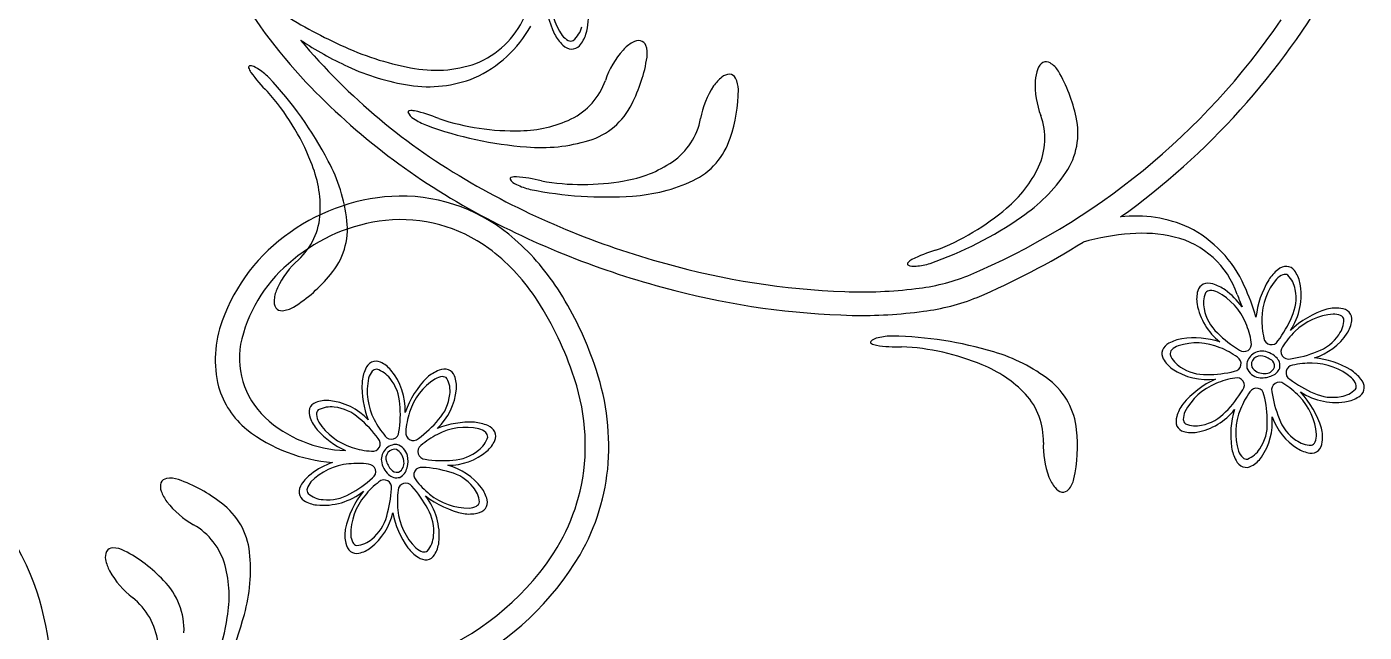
# Model space of a CAD drawing. Extents: x -4 to 4, y -4.07 to 4.07.
# Drawn here: x 1.705 to 3.013, y -2.617 to -2.025 of the extents above; entities that cross this region are included whole.
import ezdxf

# ---------------------------------------------------------------- set-up
doc = ezdxf.new("R2010")
doc.units = 0

msp = doc.modelspace()

# ---------------------------------------------------------------- linework, layer by layer
at = {"color": 7, "linetype": 'CONTINUOUS'}
for centre, radius, start, end in [((2.373734, -1.708816), 0.542019, 196.929435, 223.142625), ((2.191101, -2.015255), 0.063349, 344.143625, 388.541374), ((2.35073, -1.619362), 0.728176, 305.614394, 330.362575), ((2.302252, -1.992771), 0.090184, 181.553962, 206.175284), ((2.218852, -1.593179), 0.495319, 237.267578, 245.317074), ((2.093894, -1.966442), 0.119386, 294.205711, 330.748248), ((2.112015, -1.980149), 0.087385, 291.803265, 335.921996), ((2.353419, -1.622858), 0.700885, 292.846881, 325.621015), ((2.445202, -1.643073), 0.615881, 219.930406, 240.264098), ((2.159656, -1.758129), 0.336761, 236.325161, 245.350765), ((2.257126, -2.014017), 0.040323, 207.366411, 226.572932), ((2.223325, -2.023657), 0.030064, 317.807847, 342.76803), ((2.303851, -2.050989), 0.012084, 82.552195, 121.44368), ((2.303829, -2.045998), 0.007169, 19.274698, 77.200025), ((2.133072, -1.786041), 0.284268, 244.793892, 259.345995), ((2.239141, -2.033504), 0.013811, 225.187845, 264.338662), ((2.237955, -2.036956), 0.010293, 269.019178, 317.961333), ((2.352991, -2.105551), 0.086523, 138.378848, 161.300638), ((2.315619, -2.072692), 0.036761, 119.445735, 137.97482), ((2.287342, -2.051788), 0.024643, 352.234259, 379.330356), ((1.923548, -2.064861), 0.001456, 110.694444, 201.605784), ((1.935405, -2.061954), 0.013652, 194.605816, 215.963231), ((1.923028, -2.076053), 0.012554, 51.782849, 89.973746), ((1.899621, -2.11661), 0.059279, 44.638028, 58.272753), ((2.112201, -1.866138), 0.218811, 244.849198, 261.414523), ((2.104962, -1.946599), 0.121299, 258.373883, 289.009498), ((2.16717, -2.03311), 0.146254, 332.365266, 351.345329), ((2.705221, -2.070632), 0.012084, 121.67841, 160.569895), ((2.702054, -2.066773), 0.007169, 58.402762, 116.327659), ((2.692919, -2.08167), 0.024643, 31.360929, 58.457027), ((2.031647, -1.993302), 0.13187, 215.549301, 226.33311), ((1.676661, -2.325556), 0.364826, 27.584459, 43.384702), ((2.098197, -1.964117), 0.119841, 261.041676, 291.873116), ((2.208325, -2.055945), 0.066414, 296.241188, 340.776631), ((2.407484, -2.103586), 0.036762, 127.888521, 146.417378), ((2.392656, -2.083846), 0.012084, 90.994189, 129.885674), ((2.391902, -2.078912), 0.007169, 27.718163, 85.64392), ((2.376444, -2.08706), 0.024643, 0.676054, 27.772152), ((2.777772, -2.081948), 0.086522, 177.506578, 200.428368), ((2.728047, -2.080042), 0.036762, 158.572914, 177.101999), ((2.587908, -2.143017), 0.146257, 11.493452, 30.473287), ((1.768071, -2.242848), 0.231362, 21.654472, 41.78191), ((2.460339, -1.623558), 0.663519, 223.400525, 242.018861), ((2.449276, -2.130603), 0.086524, 146.820894, 169.74223), ((2.254829, -2.086227), 0.146257, 340.807892, 359.7875), ((2.23533, -2.071141), 0.068262, 286.595715, 334.109677), ((2.079458, -2.108936), 0.001456, 91.702762, 182.612738), ((2.08953, -2.104029), 0.012553, 203.337174, 241.529185), ((2.08148, -2.120975), 0.013652, 77.348117, 98.705077), ((2.117511, -2.066486), 0.059275, 235.038357, 248.673996), ((2.056518, -2.236531), 0.131873, 66.978456, 77.762266), ((2.18139, -1.895705), 0.231373, 251.530322, 271.65685), ((2.186605, -2.007559), 0.119431, 270.707518, 295.323856), ((2.298894, -2.102773), 0.066413, 304.683787, 349.219671), ((2.634244, -2.134758), 0.066414, 335.369048, 379.904711), ((2.664784, -2.129505), 0.068262, 325.72316, 373.237341), ((2.221171, -1.77903), 0.364834, 249.927083, 265.727098), ((2.208082, -1.981808), 0.161657, 264.998636, 286.807637), ((2.327838, -2.11384), 0.06826, 295.037835, 342.552016), ((1.872851, -2.203378), 0.11943, 357.987741, 382.604305), ((1.857699, -2.233293), 0.161657, 6.504179, 28.312953), ((2.270306, -2.0581), 0.11943, 279.149805, 303.766143), ((2.586861, -2.110929), 0.119433, 309.835047, 334.451385), ((2.587271, -2.077399), 0.161659, 304.126238, 325.935012), ((2.539271, -1.484556), 0.80019, 240.045264, 254.849349), ((2.179203, -2.174108), 0.001456, 100.144389, 191.056899), ((2.188447, -2.167775), 0.012554, 211.782006, 249.972903), ((2.182972, -2.18572), 0.013652, 85.789261, 107.146448), ((2.175244, -2.30369), 0.131875, 75.420601, 86.204182), ((2.210613, -2.12653), 0.059276, 243.481919, 257.11733), ((2.248724, -1.948221), 0.231375, 259.973227, 280.099528), ((2.287769, -2.029476), 0.161655, 273.441265, 295.250266), ((2.073671, -2.381148), 0.190301, 91.27618, 125.59646), ((2.071103, -2.358539), 0.167652, 48.312524, 90.571034), ((2.270946, -1.826986), 0.364819, 258.36917, 274.169641), ((1.92588, -2.204177), 0.066413, 312.53444, 357.070324), ((2.543758, -1.473448), 0.835226, 241.796749, 255.792497), ((2.512229, -2.027451), 0.231375, 290.658142, 310.78467), ((2.074731, -2.383734), 0.170076, 96.327071, 129.932196), ((1.950523, -2.222964), 0.068261, 319.202324, 366.716066), ((2.071088, -2.358494), 0.14459, 53.592494, 95.994285), ((2.469461, -1.911835), 0.364837, 289.054909, 304.854924), ((2.78976, -2.336039), 0.125601, 65.674585, 96.855697), ((2.788156, -2.32665), 0.117827, 24.065689, 63.082735), ((2.061755, -2.37107), 0.175212, 124.346174, 160.644039), ((2.028069, -2.409457), 0.234304, 32.035592, 48.734968), ((2.344131, -1.607392), 0.741788, 293.051133, 302.090238), ((2.803447, -2.471605), 0.24462, 94.491179, 105.467526), ((2.795744, -2.364434), 0.137177, 76.719406, 94.788941), ((2.807224, -2.314611), 0.08605, 18.714435, 76.538126), ((2.042611, -2.396656), 0.192205, 33.99023, 53.512592), ((2.630438, -2.370646), 0.131873, 106.105509, 116.889546), ((2.055981, -2.366858), 0.145143, 128.532558, 165.496089), ((2.028686, -2.317402), 0.086523, 132.011744, 154.93308), ((2.534151, -1.526337), 0.758547, 254.397776, 267.805028), ((2.567716, -2.257188), 0.001456, 130.837878, 221.748829), ((2.572433, -2.247025), 0.012554, 242.465728, 280.657071), ((2.576882, -2.26525), 0.013651, 116.473779, 137.831648), ((2.570449, -2.200244), 0.059275, 274.165851, 287.801718), ((2.93743, -2.273493), 0.01381, 90.655934, 129.808533), ((2.936549, -2.269952), 0.010293, 37.035645, 85.977143), ((1.888622, -2.175415), 0.146257, 301.966242, 320.94585), ((2.552897, -2.084419), 0.198138, 276.282816, 291.511355), ((2.996743, -2.319573), 0.090178, 148.821055, 173.443736), ((2.953647, -2.294471), 0.04032, 128.425509, 147.633168), ((2.887987, -2.287485), 0.063344, 326.454682, 370.854858), ((2.920816, -2.281924), 0.030063, 12.229486, 37.189443), ((1.983721, -2.296084), 0.036762, 155.337163, 173.866247), ((1.939365, -2.465337), 0.339143, 18.898865, 32.089125), ((2.530582, -1.548291), 0.759459, 255.370303, 268.622466), ((2.520995, -1.840438), 0.444174, 267.949085, 276.929152), ((2.879209, -2.291554), 0.030064, 164.795792, 189.75575), ((2.860138, -2.286343), 0.010293, 116.007704, 164.94942), ((2.860647, -2.289956), 0.013811, 72.17542, 111.327128), ((2.853462, -2.315481), 0.040321, 54.351579, 73.558783), ((2.834142, -2.342255), 0.073338, 35.946801, 54.276872), ((4.191895, -1.782487), 1.397422, 201.16361, 201.701043), ((2.690386, -2.372472), 0.225793, 16.253183, 24.565446), ((1.959132, -2.293866), 0.012084, 171.867095, 210.758802), ((1.954539, -2.295821), 0.007169, 216.110609, 274.035506), ((1.953332, -2.278387), 0.024644, 273.9823, 301.078172), ((1.945592, -2.461814), 0.309074, 18.624886, 33.950623), ((2.555094, -2.090965), 0.214275, 277.229836, 291.774179), ((2.908928, -2.285764), 0.060338, 190.392958, 232.014388), ((3.002297, -2.385978), 0.088404, 106.919626, 134.095496), ((2.985388, -2.340747), 0.040322, 83.427393, 102.633686), ((2.988754, -2.314444), 0.01381, 45.658864, 84.810349), ((1.998554, -2.35129), 0.109051, 159.443331, 193.803945), ((2.521678, -1.859918), 0.44771, 268.802916, 277.751176), ((2.971044, -2.308657), 0.030064, 327.22963, 352.189361), ((2.990636, -2.311317), 0.010293, 352.035347, 400.978377), ((2.55198, -2.387051), 0.059281, 90.245023, 103.879519), ((2.545291, -2.692554), 0.364839, 73.189395, 88.989182), ((2.947082, -2.29292), 0.058731, 287.032721, 326.974043), ((1.992364, -2.349504), 0.079212, 166.124049, 226.974632), ((2.531741, -2.333749), 0.001456, 156.301411, 247.212167), ((2.539374, -2.341951), 0.012554, 97.386516, 135.577636), ((2.53796, -2.323244), 0.013652, 240.210473, 261.567433), ((2.556236, -2.206442), 0.131874, 261.15465, 271.93823), ((2.550146, -2.56937), 0.23137, 67.259615, 87.38637), ((2.828385, -2.347144), 0.01381, 117.176004, 156.328825), ((2.841353, -2.370275), 0.040322, 99.350591, 118.557339), ((2.846993, -2.414259), 0.084653, 72.9652, 98.279757), ((2.049116, -2.36529), 0.013811, 118.735902, 157.887388), ((2.046671, -2.362579), 0.010293, 65.111888, 114.055355), ((2.038424, -2.380549), 0.030064, 40.306452, 65.266636), ((2.606025, -2.498635), 0.161656, 52.109066, 73.918067), ((2.82547, -2.344949), 0.010293, 161.00747, 209.950281), ((2.84264, -2.335148), 0.030064, 209.797354, 234.756858), ((2.912707, -2.357201), 0.014653, 89.044835, 187.628979), ((2.911448, -2.355856), 0.008771, 74.627383, 196.342857), ((2.912143, -2.363663), 0.021128, 46.589886, 87.809897), ((2.909328, -2.368349), 0.021417, 48.291806, 78.021543), ((2.918901, -2.356754), 0.006417, 328.981427, 403.213978), ((2.919307, -2.356953), 0.011346, 349.435744, 409.586427), ((2.955835, -2.433498), 0.084845, 58.768365, 84.283944), ((2.073301, -2.376169), 0.040324, 156.503573, 175.709866), ((2.014524, -2.399804), 0.060752, 357.552398, 399.573659), ((2.123134, -2.398798), 0.040322, 111.504788, 130.712447), ((2.113724, -2.374006), 0.01381, 73.73434, 112.887384), ((2.113913, -2.370362), 0.010294, 20.113218, 69.055153), ((2.095376, -2.377236), 0.030064, 355.306645, 380.266376), ((2.046239, -2.434791), 0.205172, 349.089356, 380.450197), ((2.037326, -2.436097), 0.237026, 356.16381, 379.881731), ((2.595248, -2.466883), 0.119432, 43.592906, 68.209244), ((2.859709, -2.309645), 0.060747, 235.488682, 277.510828), ((2.912323, -2.353351), 0.015281, 202.28808, 260.232098), ((2.91453, -2.350237), 0.014058, 215.117524, 268.872), ((2.912947, -2.34569), 0.022947, 261.940918, 292.331125), ((2.916054, -2.354328), 0.010125, 259.756306, 325.514458), ((2.918012, -2.353991), 0.013432, 285.788558, 337.951244), ((2.978241, -2.395007), 0.040322, 38.426369, 57.633345), ((1.973632, -2.353699), 0.084351, 196.254858, 230.957325), ((2.117621, -2.377902), 0.084665, 176.783474, 202.095541), ((2.160589, -2.432488), 0.090517, 134.776719, 160.584028), ((2.065264, -2.374093), 0.060336, 313.048293, 354.671718), ((2.663585, -2.425084), 0.06826, 4.806732, 52.321132), ((2.90516, -2.452254), 0.090521, 114.480558, 140.285377), ((3.002763, -2.377907), 0.010293, 307.03246, 355.976365), ((2.999221, -2.378788), 0.01381, 0.658654, 39.81103), ((1.991351, -2.402285), 0.010294, 110.115101, 159.057256), ((1.998225, -2.420823), 0.030064, 85.307044, 110.267228), ((1.995079, -2.450939), 0.060341, 43.04863, 84.669173), ((2.632919, -2.429549), 0.066413, 358.139549, 402.675212), ((2.985193, -2.329725), 0.062977, 236.882407, 280.953003), ((2.879362, -2.447497), 0.096589, 17.82668, 42.315463), ((2.990791, -2.362175), 0.030062, 282.227429, 307.187612), ((1.994996, -2.402474), 0.013811, 163.736234, 202.887496), ((2.868294, -2.417914), 0.040322, 144.351806, 163.558555), ((2.838577, -2.36245), 0.060336, 280.392628, 322.013836), ((2.967087, -2.424385), 0.084669, 162.967793, 188.276917), ((2.016382, -2.294817), 0.15706, 232.375328, 265.498527), ((2.020999, -2.318057), 0.121741, 227.22126, 268.071562), ((2.019788, -2.393065), 0.040323, 201.503862, 220.71061), ((2.050982, -2.364413), 0.082667, 221.661901, 245.653687), ((2.138295, -2.496628), 0.08466, 86.782927, 112.095673), ((2.140031, -2.452312), 0.040324, 66.504209, 85.711185), ((2.150908, -2.428126), 0.013811, 28.735457, 67.887833), ((2.586303, -2.436051), 0.146257, 347.571489, 366.551324), ((2.842768, -2.410729), 0.01381, 162.173855, 201.326453), ((2.839155, -2.411238), 0.010293, 206.007485, 254.949639), ((2.864131, -2.412302), 0.05901, 325.075297, 365.310201), ((2.979679, -2.386465), 0.060336, 199.736246, 238.087596), ((2.931969, -2.426746), 0.04032, 353.426365, 372.633797), ((2.13565, -2.417435), 0.030065, 310.306679, 335.26641), ((2.153619, -2.425682), 0.010294, 335.113741, 384.055895), ((2.785746, -2.435303), 0.086523, 177.61669, 200.538253), ((2.844367, -2.392165), 0.030066, 254.79601, 279.754835), ((2.958272, -2.430113), 0.013809, 315.657866, 354.81091), ((1.435135, -2.678114), 0.297877, 23.166297, 54.098558), ((2.066575, -2.448399), 0.014654, 87.438787, 186.017251), ((2.065124, -2.447263), 0.008772, 78.723004, 200.432004), ((2.059797, -2.45083), 0.01406, 6.193486, 59.943408), ((2.062704, -2.448357), 0.015284, 14.83317, 72.772248), ((2.055126, -2.449654), 0.022951, 342.731872, 373.119152), ((2.117176, -2.395151), 0.05901, 269.752295, 309.988976), ((2.923087, -2.430021), 0.040324, 189.352721, 208.558787), ((2.964056, -2.412403), 0.030063, 237.231186, 262.190238), ((2.961398, -2.431993), 0.010294, 262.03519, 310.97625), ((2.030219, -2.524578), 0.077721, 109.671927, 127.232327), ((2.072962, -2.447268), 0.021129, 187.251184, 228.470308), ((2.077382, -2.444048), 0.021418, 197.041717, 226.770779), ((2.063845, -2.453967), 0.013433, 297.112332, 349.275018), ((2.064009, -2.451987), 0.010126, 309.548555, 375.309447), ((2.101638, -2.512528), 0.060336, 36.974373, 75.32706), ((2.061185, -2.435732), 0.213254, 330.178859, 355.63717), ((2.899956, -2.44299), 0.013811, 207.175326, 246.326144), ((2.897761, -2.445906), 0.010294, 251.006995, 299.949149), ((2.887961, -2.428736), 0.030063, 299.795323, 324.75528), ((1.847961, -2.475072), 0.012084, 161.92547, 200.817178), ((1.843052, -2.474173), 0.007168, 98.649484, 156.574596), ((1.845703, -2.491445), 0.024643, 71.60957, 98.705668), ((1.805189, -2.60611), 0.146251, 51.740135, 70.720198), ((2.007702, -2.494719), 0.040324, 127.429169, 146.635462), ((2.06691, -2.454995), 0.011347, 225.477155, 285.626983), ((2.066677, -2.454607), 0.006418, 231.849176, 306.073695), ((2.739056, -2.452519), 0.036761, 200.941887, 219.470972), ((2.705152, -2.461852), 0.024643, 319.586828, 346.682926), ((1.871463, -2.467507), 0.036762, 198.820784, 217.349868), ((1.985372, -2.480413), 0.013811, 145.253884, 184.40626), ((1.981766, -2.479849), 0.010293, 189.085138, 238.027511), ((1.994946, -2.429924), 0.063349, 264.207472, 308.606324), ((2.103137, -2.5351), 0.088397, 140.964981, 168.143789), ((2.153574, -2.407221), 0.096585, 232.747001, 257.237597), ((2.045596, -2.523032), 0.062986, 354.112127, 398.178528), ((2.126095, -2.494679), 0.030065, 12.873582, 37.833313), ((2.04924, -2.431052), 0.202977, 320.919112, 347.892713), ((2.720268, -2.468536), 0.012084, 217.473281, 256.364988), ((2.718452, -2.473186), 0.007169, 261.716864, 319.642191), ((1.910647, -2.436836), 0.086521, 217.753748, 240.675538), ((1.855134, -2.546133), 0.068261, 5.970432, 53.484614), ((1.992304, -2.463118), 0.030066, 237.873752, 262.83235), ((2.143226, -2.487352), 0.013811, 280.251303, 319.403456), ((2.145376, -2.490301), 0.010293, 324.084869, 373.027898), ((2.005577, -2.488314), 0.058732, 308.088031, 348.030019), ((2.146382, -2.484628), 0.084847, 190.778748, 216.294781), ((2.137551, -2.461448), 0.040323, 262.428396, 281.635145), ((1.835218, -2.569873), 0.066413, 15.615662, 60.151105), ((2.056596, -2.522252), 0.040321, 172.428055, 191.635486), ((1.789385, -2.542146), 0.007169, 90.207846, 148.132959), ((1.789471, -2.559621), 0.024643, 63.164504, 90.260601), ((2.030693, -2.527926), 0.01381, 190.252927, 229.405525), ((2.023366, -2.510795), 0.030065, 282.873713, 307.83367), ((2.110018, -2.510344), 0.040323, 217.428941, 236.63569), ((2.078421, -2.525743), 0.030064, 327.873592, 352.834003), ((1.794109, -2.543756), 0.012084, 153.485141, 192.376848), ((1.818467, -2.539725), 0.036761, 190.376157, 208.905242), ((1.73256, -2.667098), 0.146255, 43.297812, 62.277648), ((1.76231, -2.556442), 0.161655, 344.373248, 366.182249), ((2.027744, -2.530076), 0.010293, 234.085087, 283.027679), ((2.095713, -2.532674), 0.013811, 235.252994, 274.404256), ((2.095149, -2.536279), 0.010294, 279.082992, 328.025803), ((1.99821, -2.393946), 0.288712, 297.657873, 329.199304), ((1.436561, -2.669545), 0.293287, 354.66523, 381.736694), ((1.86173, -2.515137), 0.086522, 209.311257, 232.233047), ((1.783658, -2.582298), 0.11943, 350.082002, 374.69834), ((1.99447, -2.388274), 0.272463, 287.880464, 321.196872), ((1.790771, -2.615101), 0.068261, 357.527868, 405.04205), ((1.767586, -2.63566), 0.066414, 7.173429, 51.708872), ((1.565438, -2.506195), 0.364814, 329.301557, 345.102256), ((1.672757, -2.566801), 0.231375, 330.905734, 351.031807)]:
    msp.add_arc(centre, radius, start, end, dxfattribs=at)
at = {"color": 2, "linetype": 'CONTINUOUS'}
for centre, radius, start, end in [((2.277101, -1.99946), 0.059274, 175.186378, 215.583684), ((2.223502, -2.0194), 0.02519, 309.745797, 346.350884), ((2.243382, -2.022339), 0.018566, 218.71407, 242.281655), ((2.237171, -2.03404), 0.005319, 242.888424, 297.2749), ((2.972272, -2.310716), 0.059268, 139.412444, 179.813081), ((2.940681, -2.284985), 0.018565, 112.716015, 136.284733), ((2.935514, -2.272788), 0.005319, 57.720484, 112.108692), ((2.920621, -2.286181), 0.02519, 8.648524, 45.2516), ((2.880983, -2.295429), 0.025189, 156.733004, 193.338315), ((2.86216, -2.288586), 0.00532, 89.87654, 144.263449), ((2.861934, -2.30183), 0.018566, 65.698769, 89.266354), ((2.842271, -2.337518), 0.059272, 22.172913, 62.570885), ((2.903951, -2.290746), 0.042405, 334.492139, 371.359433), ((2.898151, -2.293421), 0.042404, 190.625195, 227.493606), ((2.985381, -2.312788), 0.072412, 178.207173, 193.579226), ((2.841557, -2.266599), 0.109233, 322.869649, 337.155353), ((2.987071, -2.365399), 0.059266, 94.413156, 134.814016), ((2.982927, -2.324871), 0.018568, 67.718591, 91.284361), ((2.967894, -2.31153), 0.025192, 323.650576, 360.251642), ((2.987897, -2.312591), 0.005319, 12.719518, 67.107077), ((2.946982, -2.247657), 0.109255, 224.830217, 239.113182), ((2.830868, -2.344352), 0.072439, 8.408082, 23.774887), ((2.994871, -2.376133), 0.072407, 133.205519, 148.579169), ((2.952883, -2.30297), 0.042404, 289.49054, 326.358504), ((2.837691, -2.354629), 0.018565, 110.69746, 134.266632), ((2.849023, -2.39377), 0.059273, 67.173924, 107.571007), ((2.845781, -2.406688), 0.072464, 53.411581, 68.773595), ((2.895419, -2.335622), 0.00735, 232.036468, 374.678614), ((2.922283, -2.328854), 0.00735, 187.309918, 329.947071), ((2.938897, -2.34288), 0.00735, 142.309718, 284.949746), ((2.828486, -2.345105), 0.00532, 134.877029, 189.264372), ((2.846636, -2.336634), 0.02519, 201.732485, 238.336902), ((2.885263, -2.354847), 0.00735, 277.040423, 419.672129), ((2.925829, -2.241754), 0.109257, 277.872541, 292.154821), ((2.057394, -2.3739), 0.018566, 140.795897, 164.364615), ((2.047093, -2.365571), 0.00532, 85.799643, 140.185687), ((2.040257, -2.384397), 0.025191, 36.726427, 73.331514), ((2.857354, -2.323074), 0.042406, 235.627015, 272.493862), ((2.859523, -2.256194), 0.109246, 269.830498, 284.114605), ((2.943859, -2.363641), 0.00735, 97.304849, 239.952139), ((2.959927, -2.426756), 0.072428, 88.208073, 103.576704), ((2.962, -2.413628), 0.059265, 49.412366, 89.813892), ((2.09738, -2.381733), 0.059272, 167.49145, 207.890088), ((2.027691, -2.396272), 0.042411, 2.569518, 39.434133), ((2.136225, -2.419763), 0.059273, 122.490542, 162.889847), ((2.113491, -2.385948), 0.018567, 95.796914, 119.364726), ((2.112096, -2.372774), 0.00532, 40.79843, 95.186855), ((2.093948, -2.381253), 0.025192, 351.725195, 388.328271), ((2.890328, -2.429102), 0.059267, 112.172103, 152.57274), ((2.897162, -2.440497), 0.072428, 98.408173, 113.77726), ((2.888434, -2.375958), 0.00735, 322.034843, 464.676384), ((2.90766, -2.386113), 0.00735, 7.035203, 149.677349), ((2.929835, -2.380256), 0.00735, 52.313441, 194.944088), ((2.896568, -2.436241), 0.072425, 43.206105, 58.575649), ((3.006114, -2.282918), 0.10923, 232.869403, 247.155336), ((2.986532, -2.36198), 0.025189, 278.649725, 315.253472), ((2.987729, -2.38204), 0.018565, 22.719533, 46.287572), ((2.999925, -2.376872), 0.00532, 327.720343, 382.107253), ((2.076672, -2.380767), 0.042406, 317.568502, 354.436243), ((2.800472, -2.324398), 0.109249, 314.830469, 329.114119), ((2.95945, -2.425568), 0.072408, 143.405481, 158.779359), ((2.808998, -2.411853), 0.109254, 359.829922, 374.112887), ((3.030964, -2.367186), 0.10926, 187.872841, 202.154893), ((2.907313, -2.428431), 0.059269, 4.414552, 44.813857), ((2.981969, -2.34531), 0.042404, 244.491063, 281.35925), ((1.993764, -2.404103), 0.00532, 130.800379, 185.184907), ((2.006937, -2.402709), 0.018567, 185.794537, 209.362802), ((2.002242, -2.422248), 0.02519, 81.72606, 118.332264), ((2.001755, -2.439529), 0.042409, 47.568963, 84.435141), ((1.961274, -2.404335), 0.109241, 350.948097, 365.233345), ((2.148179, -2.425564), 0.072433, 161.285973, 176.654832), ((2.854644, -2.409443), 0.018567, 155.698109, 179.266147), ((2.846232, -2.373226), 0.042405, 280.626692, 317.493986), ((2.946575, -2.422354), 0.059266, 157.170781, 197.57253), ((2.040752, -2.379972), 0.059274, 212.491963, 252.889713), ((1.960481, -2.492206), 0.109255, 35.948818, 50.232467), ((2.109935, -2.377384), 0.072432, 206.284724, 221.654039), ((2.023991, -2.339488), 0.109259, 305.94861, 320.231575), ((2.134465, -2.476389), 0.05927, 77.490561, 117.890976), ((2.142299, -2.436405), 0.018566, 50.796911, 74.365629), ((2.841398, -2.409217), 0.005319, 179.873718, 234.261277), ((2.848241, -2.390394), 0.025189, 246.732424, 283.338405), ((2.875885, -2.414022), 0.042406, 325.626239, 362.49331), ((2.969745, -2.39424), 0.042405, 199.491099, 236.357946), ((2.043553, -2.433082), 0.00735, 260.388454, 403.023792), ((2.061808, -2.421269), 0.00735, 215.386813, 358.028202), ((2.083117, -2.422565), 0.00735, 170.38405, 313.031491), ((2.138831, -2.488974), 0.072465, 116.287424, 131.649439), ((2.131802, -2.419269), 0.025189, 306.724844, 343.332389), ((2.150628, -2.426104), 0.00532, 355.802871, 410.189348), ((2.961183, -2.409255), 0.02519, 233.648901, 270.253318), ((2.960123, -2.429255), 0.00532, 282.725365, 337.110976), ((2.947844, -2.424284), 0.018567, 337.716412, 361.282636), ((2.046556, -2.368002), 0.07245, 251.287728, 266.653165), ((2.09493, -2.440819), 0.00735, 125.385269, 268.027415), ((2.119927, -2.406703), 0.04241, 272.569241, 309.434078), ((2.907442, -2.433685), 0.018565, 200.697687, 224.266405), ((2.889447, -2.424742), 0.025189, 291.73124, 328.336997), ((2.025525, -2.511836), 0.05927, 95.249674, 135.649645), ((2.028746, -2.524718), 0.072421, 81.483931, 96.855071), ((2.039183, -2.460439), 0.00735, 305.10909, 447.753808), ((2.091052, -2.463425), 0.00735, 80.113913, 222.757269), ((2.08696, -2.565308), 0.109255, 72.908051, 87.191244), ((2.111864, -2.340283), 0.109243, 260.948211, 275.233231), ((2.897917, -2.44289), 0.00532, 224.873607, 279.260733), ((1.997106, -2.482639), 0.018566, 138.774099, 162.343045), ((1.970051, -2.385533), 0.109221, 297.907077, 312.194607), ((2.092685, -2.528576), 0.072412, 126.482773, 141.855739), ((2.05462, -2.475751), 0.00735, 350.110322, 492.756401), ((2.075739, -2.478863), 0.00735, 35.108678, 177.753547), ((2.14388, -2.425357), 0.072417, 216.483344, 231.855169), ((2.108503, -2.501948), 0.042407, 38.703396, 75.57069), ((1.9845, -2.478567), 0.005319, 162.953794, 217.342219), ((1.996529, -2.46255), 0.025192, 229.809326, 266.411956), ((1.999602, -2.44554), 0.042407, 263.704305, 300.571152), ((2.081307, -2.521753), 0.059272, 140.249919, 180.64878), ((1.952754, -2.471665), 0.109237, 342.907705, 357.193409), ((2.140017, -2.489298), 0.072421, 171.484641, 186.855781), ((2.000816, -2.548005), 0.109241, 27.907803, 42.192595), ((2.137052, -2.436741), 0.05927, 230.24902, 270.648769), ((2.122707, -2.492094), 0.02519, 4.809017, 41.414774), ((2.060843, -2.518442), 0.042404, 353.702558, 390.571861), ((2.1365, -2.477479), 0.018568, 273.779122, 297.344892), ((2.142535, -2.489273), 0.00532, 297.950818, 352.336644), ((2.016098, -2.493204), 0.042406, 308.703516, 345.571033), ((2.127138, -2.492519), 0.059272, 185.250486, 225.64868), ((2.040566, -2.521201), 0.018568, 183.776431, 207.343335), ((2.07785, -2.521517), 0.025191, 319.810153, 356.414124), ((2.028772, -2.527236), 0.00532, 207.953508, 262.340634), ((2.025951, -2.507406), 0.02519, 274.809352, 311.414439), ((2.097938, -2.520939), 0.018566, 228.774326, 252.342818), ((2.093866, -2.533544), 0.00532, 252.95566, 307.343435)]:
    msp.add_arc(centre, radius, start, end, dxfattribs=at)

doc.saveas('drawing.dxf')
